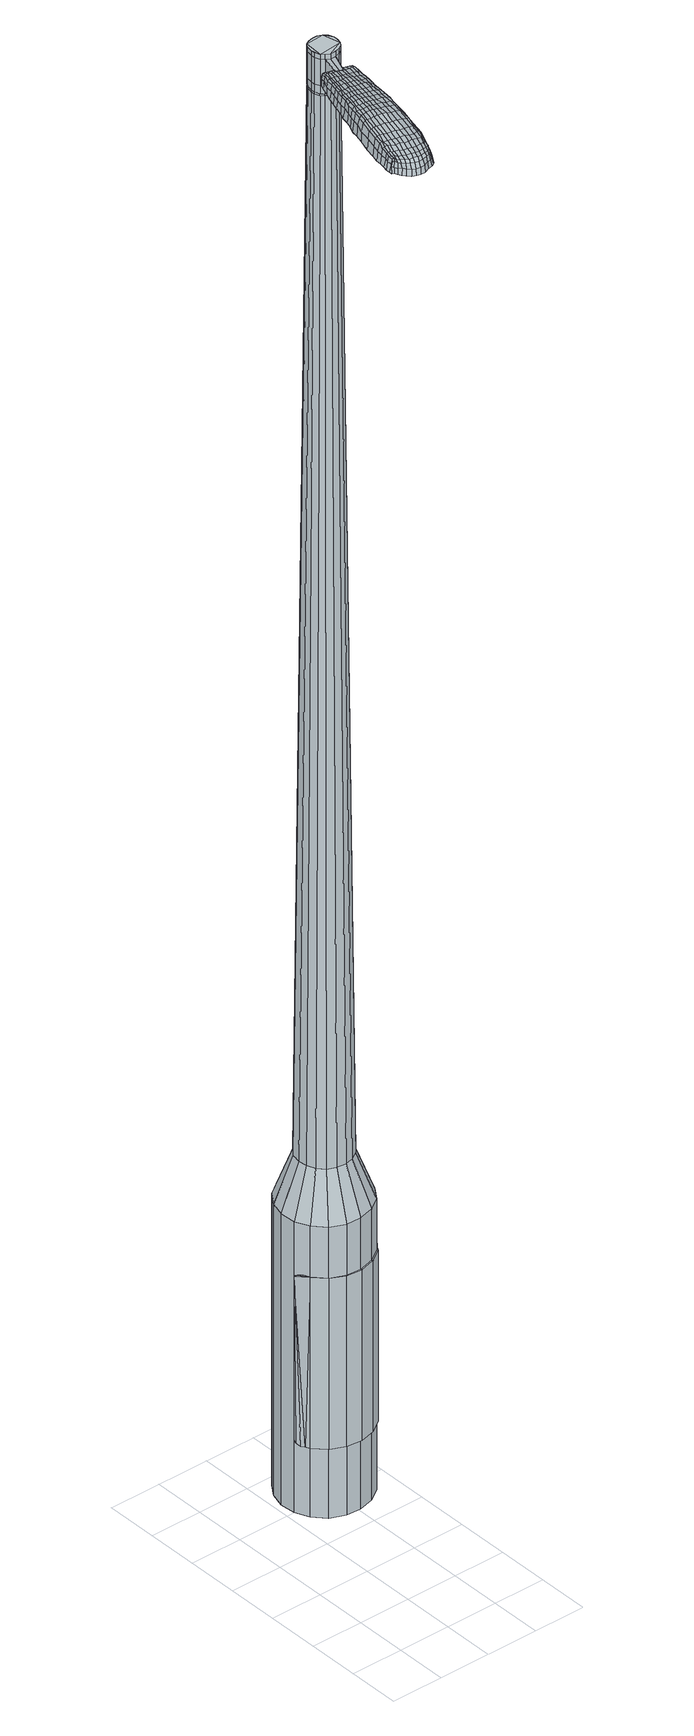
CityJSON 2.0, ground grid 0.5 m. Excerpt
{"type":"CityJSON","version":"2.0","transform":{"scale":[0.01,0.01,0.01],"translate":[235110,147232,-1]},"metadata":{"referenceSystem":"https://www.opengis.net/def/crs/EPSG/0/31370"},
"CityObjects":{
"object1":{"type":"GenericCityObject","attributes":{"cluster":360,"mean_distance_to_centroid":0.295,"new_centroid_x":235110.98,"new_centroid_y":147234.13,"mean_distance_to_camera":7.85,"H1":9.73,"H2":9.34,"Z_final":112.21,"cluster2":-1,"proj_x":235105.41,"proj_y":147232.6,"id_line":88333,"bearing_l":344.63,"distance":5.77,"orientation":"right","G_obj":254.63},"geometry":[{"type":"MultiSurface","lod":"2","boundaries":[[[0,1,2,3]],[[1,4,5,2]],[[4,6,7,5]],[[6,8,9,7]],[[8,10,11,9]],[[10,12,13,11]],[[12,14,15,13]],[[14,16,17,15]],[[16,18,19,17]],[[18,20,21,19]],[[20,22,23,21]],[[22,24,25,23]],[[24,26,27,25]],[[26,28,29,27]],[[28,30,31,29]],[[30,32,33,31]],[[32,34,35,33]],[[34,0,3,35]],[[36,37,38,39]],[[38,40,41,42]],[[41,43,42]],[[42,44,45,46]],[[45,47,46]],[[46,48,49,50]],[[49,51,50]],[[42,46,50,38]],[[50,52,39,38]],[[53,36,39]],[[2,5,7,35]],[[7,9,11,15]],[[11,13,15]],[[15,17,19,23]],[[19,21,23]],[[23,25,27,31]],[[27,29,31]],[[15,23,31,7]],[[31,33,35,7]],[[3,2,35]],[[1,0,54,55]],[[0,34,56,54]],[[34,32,57,56]],[[32,30,58,57]],[[30,28,59,58]],[[28,26,60,59]],[[26,24,61,60]],[[24,22,62,61]],[[22,20,63,62]],[[20,18,64,63]],[[18,16,65,64]],[[16,14,66,65]],[[14,12,67,66]],[[12,10,68,67]],[[10,8,69,68]],[[8,6,70,69]],[[6,4,71,70]],[[4,1,55,71]],[[55,54,72,73]],[[54,56,74,72]],[[56,57,75,74]],[[57,58,76,75]],[[58,59,77,76]],[[59,60,78,77]],[[60,61,79,78]],[[61,62,80,79]],[[62,63,81,80]],[[63,64,82,81]],[[64,65,83,82]],[[65,66,84,83]],[[66,67,85,84]],[[67,68,86,85]],[[68,69,87,86]],[[69,70,88,87]],[[70,71,89,88]],[[71,55,73,89]],[[90,91,92,93]],[[74,94,91,90]],[[95,96,94,74]],[[97,98,96,95]],[[77,99,98,97]],[[78,100,99,77]],[[101,102,100,78]],[[103,104,102,101]],[[105,106,104,103]],[[107,108,106,105]],[[83,109,108,107]],[[110,111,109,83]],[[112,113,111,110]],[[86,114,113,112]],[[87,115,114,86]],[[88,116,115,87]],[[117,118,116,88]],[[93,92,118,117]],[[119,120,121,122]],[[123,119,122,124]],[[125,123,124,126]],[[127,125,126,128]],[[129,127,128,130]],[[131,129,130,132]],[[133,131,132,134]],[[135,133,134,136]],[[137,135,136,138]],[[139,137,138,140]],[[141,139,140,142]],[[143,141,142,144]],[[145,143,144,146]],[[147,145,146,148]],[[149,147,148,150]],[[151,149,150,152]],[[73,72,90,93]],[[72,74,90]],[[75,95,74]],[[75,76,97,95]],[[76,77,97]],[[79,101,78]],[[79,80,103,101]],[[80,81,105,103]],[[81,82,107,105]],[[82,83,107]],[[84,110,83]],[[84,85,112,110]],[[85,86,112]],[[89,117,88]],[[89,73,93,117]],[[153,154,92,91]],[[154,155,118,92]],[[155,116,118]],[[156,113,114]],[[156,157,111,113]],[[157,109,111]],[[158,108,109]],[[158,159,106,108]],[[159,160,104,106]],[[160,161,102,104]],[[161,100,102]],[[162,98,99]],[[162,163,96,98]],[[163,94,96]],[[153,91,94]],[[39,52,151,164]],[[154,153,165,152]],[[53,39,164,120]],[[153,94,121,165]],[[36,53,120,119]],[[94,163,122,121]],[[37,36,119,123]],[[163,162,124,122]],[[38,37,123,125]],[[162,99,126,124]],[[40,38,125,127]],[[99,100,128,126]],[[41,40,127,129]],[[100,161,130,128]],[[43,41,129,131]],[[161,160,132,130]],[[42,43,131,133]],[[160,159,134,132]],[[44,42,133,135]],[[159,158,136,134]],[[45,44,135,137]],[[158,109,138,136]],[[47,45,137,139]],[[109,157,140,138]],[[46,47,139,141]],[[157,156,142,140]],[[48,46,141,143]],[[156,114,144,142]],[[49,48,143,145]],[[114,115,146,144]],[[51,49,145,147]],[[115,116,148,146]],[[50,51,147,149]],[[116,155,150,148]],[[52,50,149,151]],[[155,154,152,150]],[[151,152,166,167]],[[152,165,168,166]],[[165,121,169,168]],[[121,120,170,169]],[[120,164,171,170]],[[164,151,167,171]],[[172,173,174,175]],[[176,172,175,177]],[[172,176,178,179]],[[173,172,179,180]],[[181,182,183,184]],[[185,181,184,186]],[[181,185,187,188]],[[182,181,188,189]],[[190,191,192,193]],[[194,190,193,195]],[[190,194,196,197]],[[191,190,197,198]],[[199,200,201,202]],[[203,199,202,204]],[[199,203,205,206]],[[200,199,206,207]],[[208,209,210,211]],[[212,208,211,213]],[[208,212,214,215]],[[209,208,215,216]],[[217,218,219,220]],[[221,217,220,222]],[[217,221,223,224]],[[218,217,224,225]],[[226,227,228,229]],[[218,226,229,219]],[[226,218,225,230]],[[227,226,230,231]],[[232,233,234,235]],[[227,232,235,228]],[[232,227,231,236]],[[233,232,236,237]],[[238,176,177,239]],[[233,238,239,234]],[[238,233,237,240]],[[176,238,240,178]],[[241,242,243,244]],[[245,241,244,246]],[[241,245,247,248]],[[242,241,248,249]],[[250,251,252,253]],[[242,250,253,243]],[[250,242,249,254]],[[251,250,254,255]],[[256,257,258,259]],[[251,256,259,252]],[[256,251,255,260]],[[257,256,260,261]],[[262,263,264,265]],[[257,262,265,258]],[[262,257,261,266]],[[263,262,266,267]],[[268,173,180,269]],[[263,268,269,264]],[[268,263,267,270]],[[173,268,270,174]],[[271,272,273,274]],[[275,271,274,276]],[[271,275,277,278]],[[272,271,278,279]],[[280,281,282,283]],[[272,280,283,273]],[[280,272,279,284]],[[281,280,284,285]],[[286,287,288,289]],[[281,286,289,282]],[[286,281,285,290]],[[287,286,290,291]],[[292,185,186,293]],[[287,292,293,288]],[[292,287,291,294]],[[185,292,294,187]],[[295,296,297,298]],[[299,295,298,300]],[[295,299,301,302]],[[296,295,302,303]],[[304,305,306,307]],[[296,304,307,297]],[[304,296,303,308]],[[305,304,308,309]],[[310,311,312,313]],[[305,310,313,306]],[[310,305,309,314]],[[311,310,314,315]],[[316,317,318,319]],[[311,316,319,312]],[[316,311,315,320]],[[317,316,320,321]],[[322,182,189,323]],[[317,322,323,318]],[[322,317,321,324]],[[182,322,324,183]],[[325,211,210,326]],[[327,325,326,328]],[[325,327,329,330]],[[211,325,330,213]],[[331,327,328,332]],[[333,331,332,334]],[[331,333,335,336]],[[327,331,336,329]],[[337,333,334,338]],[[339,337,338,340]],[[337,339,341,342]],[[333,337,342,335]],[[343,339,340,344]],[[345,343,344,346]],[[343,345,347,348]],[[339,343,348,341]],[[349,345,346,350]],[[200,349,350,201]],[[349,200,207,351]],[[345,349,351,347]],[[352,353,198,197]],[[354,352,197,196]],[[352,354,355,356]],[[353,352,356,357]],[[358,359,357,356]],[[360,358,356,355]],[[358,360,361,362]],[[359,358,362,363]],[[364,365,363,362]],[[366,364,362,361]],[[364,366,367,368]],[[365,364,368,369]],[[370,371,369,368]],[[372,370,368,367]],[[370,372,205,203]],[[371,370,203,204]],[[373,374,375,376]],[[275,373,376,277]],[[373,275,276,377]],[[374,373,377,378]],[[379,194,195,380]],[[374,379,380,375]],[[379,374,378,381]],[[194,379,381,196]],[[382,383,384,385]],[[221,382,385,223]],[[382,221,222,386]],[[383,382,386,387]],[[388,389,390,391]],[[383,388,391,384]],[[388,383,387,392]],[[389,388,392,393]],[[394,191,198,395]],[[389,394,395,390]],[[394,389,393,396]],[[191,394,396,192]],[[397,398,399,400]],[[179,397,400,180]],[[397,179,178,401]],[[398,397,401,402]],[[403,404,405,406]],[[398,403,406,399]],[[403,398,402,407]],[[404,403,407,408]],[[409,202,201,410]],[[404,409,410,405]],[[409,404,408,411]],[[202,409,411,204]],[[412,413,414,415]],[[184,412,415,186]],[[412,184,183,416]],[[413,412,416,417]],[[418,206,205,419]],[[413,418,419,414]],[[418,413,417,420]],[[206,418,420,207]],[[421,422,423,424]],[[299,421,424,301]],[[421,299,300,425]],[[422,421,425,426]],[[427,212,213,428]],[[422,427,428,423]],[[427,422,426,429]],[[212,427,429,214]],[[430,431,432,433]],[[245,430,433,247]],[[430,245,246,434]],[[431,430,434,435]],[[436,437,438,439]],[[431,436,439,432]],[[436,431,435,440]],[[437,436,440,441]],[[442,209,216,443]],[[437,442,443,438]],[[442,437,441,444]],[[209,442,444,210]],[[445,446,435,434]],[[244,445,434,246]],[[445,244,243,447]],[[446,445,447,448]],[[449,450,441,440]],[[446,449,440,435]],[[449,446,448,451]],[[450,449,451,452]],[[453,326,210,444]],[[450,453,444,441]],[[453,450,452,454]],[[326,453,454,328]],[[455,456,457,458]],[[302,455,458,303]],[[455,302,301,424]],[[456,455,424,423]],[[459,330,329,460]],[[456,459,460,457]],[[459,456,423,428]],[[330,459,428,213]],[[461,462,448,447]],[[253,461,447,243]],[[461,253,252,463]],[[462,461,463,464]],[[465,466,452,451]],[[462,465,451,448]],[[465,462,464,467]],[[466,465,467,468]],[[469,332,328,454]],[[466,469,454,452]],[[469,466,468,470]],[[332,469,470,334]],[[471,472,473,474]],[[308,471,474,309]],[[471,308,303,458]],[[472,471,458,457]],[[475,336,335,476]],[[472,475,476,473]],[[475,472,457,460]],[[336,475,460,329]],[[477,478,464,463]],[[259,477,463,252]],[[477,259,258,479]],[[478,477,479,480]],[[481,482,468,467]],[[478,481,467,464]],[[481,478,480,483]],[[482,481,483,484]],[[485,338,334,470]],[[482,485,470,468]],[[485,482,484,486]],[[338,485,486,340]],[[487,488,489,490]],[[314,487,490,315]],[[487,314,309,474]],[[488,487,474,473]],[[491,342,341,492]],[[488,491,492,489]],[[491,488,473,476]],[[342,491,476,335]],[[493,494,480,479]],[[265,493,479,258]],[[493,265,264,495]],[[494,493,495,496]],[[497,498,484,483]],[[494,497,483,480]],[[497,494,496,499]],[[498,497,499,500]],[[501,344,340,486]],[[498,501,486,484]],[[501,498,500,502]],[[344,501,502,346]],[[503,504,505,506]],[[320,503,506,321]],[[503,320,315,490]],[[504,503,490,489]],[[507,348,347,508]],[[504,507,508,505]],[[507,504,489,492]],[[348,507,492,341]],[[509,510,496,495]],[[269,509,495,264]],[[509,269,180,400]],[[510,509,400,399]],[[511,512,500,499]],[[510,511,499,496]],[[511,510,399,406]],[[512,511,406,405]],[[513,350,346,502]],[[512,513,502,500]],[[513,512,405,410]],[[350,513,410,201]],[[514,515,417,416]],[[324,514,416,183]],[[514,324,321,506]],[[515,514,506,505]],[[516,351,207,420]],[[515,516,420,417]],[[516,515,505,508]],[[351,516,508,347]],[[517,518,378,377]],[[274,517,377,276]],[[517,274,273,519]],[[518,517,519,520]],[[521,354,196,381]],[[518,521,381,378]],[[521,518,520,522]],[[354,521,522,355]],[[523,524,525,526]],[[224,523,526,225]],[[523,224,223,385]],[[524,523,385,384]],[[527,528,529,530]],[[524,527,530,525]],[[527,524,384,391]],[[528,527,391,390]],[[531,353,357,532]],[[528,531,532,529]],[[531,528,390,395]],[[353,531,395,198]],[[533,534,520,519]],[[283,533,519,273]],[[533,283,282,535]],[[534,533,535,536]],[[537,360,355,522]],[[534,537,522,520]],[[537,534,536,538]],[[360,537,538,361]],[[539,540,541,542]],[[230,539,542,231]],[[539,230,225,526]],[[540,539,526,525]],[[543,544,545,546]],[[540,543,546,541]],[[543,540,525,530]],[[544,543,530,529]],[[547,359,363,548]],[[544,547,548,545]],[[547,544,529,532]],[[359,547,532,357]],[[549,550,536,535]],[[289,549,535,282]],[[549,289,288,551]],[[550,549,551,552]],[[553,366,361,538]],[[550,553,538,536]],[[553,550,552,554]],[[366,553,554,367]],[[555,556,557,558]],[[236,555,558,237]],[[555,236,231,542]],[[556,555,542,541]],[[559,560,561,562]],[[556,559,562,557]],[[559,556,541,546]],[[560,559,546,545]],[[563,365,369,564]],[[560,563,564,561]],[[563,560,545,548]],[[365,563,548,363]],[[565,566,552,551]],[[293,565,551,288]],[[565,293,186,415]],[[566,565,415,414]],[[567,372,367,554]],[[566,567,554,552]],[[567,566,414,419]],[[372,567,419,205]],[[568,569,402,401]],[[240,568,401,178]],[[568,240,237,558]],[[569,568,558,557]],[[570,571,408,407]],[[569,570,407,402]],[[570,569,557,562]],[[571,570,562,561]],[[572,371,204,411]],[[571,572,411,408]],[[572,571,561,564]],[[371,572,564,369]],[[573,574,575,576]],[[576,575,577,578]],[[579,577,575,580]],[[580,575,574,581]],[[582,583,584,585]],[[585,584,586,587]],[[588,586,584,589]],[[589,584,583,590]],[[591,592,593,594]],[[594,593,595,596]],[[597,595,593,598]],[[598,593,592,599]],[[600,601,602,603]],[[603,602,604,605]],[[606,604,602,607]],[[607,602,601,608]],[[609,610,611,612]],[[612,611,613,614]],[[615,613,611,616]],[[616,611,610,617]],[[618,619,620,621]],[[621,620,622,623]],[[624,622,620,625]],[[625,620,619,626]],[[627,628,629,630]],[[630,629,619,618]],[[626,619,629,631]],[[631,629,628,632]],[[633,634,635,636]],[[636,635,628,627]],[[632,628,635,637]],[[637,635,634,638]],[[578,577,639,640]],[[640,639,634,633]],[[638,634,639,641]],[[641,639,577,579]],[[642,643,644,645]],[[645,644,646,647]],[[648,646,644,649]],[[649,644,643,650]],[[651,652,653,654]],[[654,653,643,642]],[[650,643,653,655]],[[655,653,652,656]],[[657,658,659,660]],[[660,659,652,651]],[[656,652,659,661]],[[661,659,658,662]],[[663,664,665,666]],[[666,665,658,657]],[[662,658,665,667]],[[667,665,664,668]],[[581,574,669,670]],[[670,669,664,663]],[[668,664,669,671]],[[671,669,574,573]],[[672,673,674,675]],[[675,674,676,677]],[[678,676,674,679]],[[679,674,673,680]],[[681,682,683,684]],[[684,683,673,672]],[[680,673,683,685]],[[685,683,682,686]],[[687,688,689,690]],[[690,689,682,681]],[[686,682,689,691]],[[691,689,688,692]],[[587,586,693,694]],[[694,693,688,687]],[[692,688,693,695]],[[695,693,586,588]],[[696,697,698,699]],[[699,698,700,701]],[[702,700,698,703]],[[703,698,697,704]],[[705,706,707,708]],[[708,707,697,696]],[[704,697,707,709]],[[709,707,706,710]],[[711,712,713,714]],[[714,713,706,705]],[[710,706,713,715]],[[715,713,712,716]],[[717,718,719,720]],[[720,719,712,711]],[[716,712,719,721]],[[721,719,718,722]],[[590,583,723,724]],[[724,723,718,717]],[[722,718,723,725]],[[725,723,583,582]],[[609,612,726,727]],[[727,726,728,729]],[[730,728,726,731]],[[731,726,612,614]],[[729,728,732,733]],[[733,732,734,735]],[[736,734,732,737]],[[737,732,728,730]],[[735,734,738,739]],[[739,738,740,741]],[[742,740,738,743]],[[743,738,734,736]],[[741,740,744,745]],[[745,744,746,747]],[[748,746,744,749]],[[749,744,740,742]],[[747,746,750,751]],[[751,750,601,600]],[[608,601,750,752]],[[752,750,746,748]],[[599,753,754,598]],[[598,754,755,597]],[[756,755,754,757]],[[757,754,753,758]],[[758,759,760,757]],[[757,760,761,756]],[[762,761,760,763]],[[763,760,759,764]],[[764,765,766,763]],[[763,766,767,762]],[[768,767,766,769]],[[769,766,765,770]],[[770,771,772,769]],[[769,772,773,768]],[[606,773,772,604]],[[604,772,771,605]],[[774,775,776,777]],[[777,776,676,678]],[[677,676,776,778]],[[778,776,775,779]],[[596,595,780,781]],[[781,780,775,774]],[[779,775,780,782]],[[782,780,595,597]],[[783,784,785,786]],[[786,785,622,624]],[[623,622,785,787]],[[787,785,784,788]],[[789,790,791,792]],[[792,791,784,783]],[[788,784,791,793]],[[793,791,790,794]],[[599,592,795,796]],[[796,795,790,789]],[[794,790,795,797]],[[797,795,592,591]],[[798,799,800,801]],[[801,800,580,581]],[[579,580,800,802]],[[802,800,799,803]],[[804,805,806,807]],[[807,806,799,798]],[[803,799,806,808]],[[808,806,805,809]],[[600,603,810,811]],[[811,810,805,804]],[[809,805,810,812]],[[812,810,603,605]],[[813,814,815,816]],[[816,815,585,587]],[[582,585,815,817]],[[817,815,814,818]],[[606,607,819,820]],[[820,819,814,813]],[[818,814,819,821]],[[821,819,607,608]],[[822,823,824,825]],[[825,824,700,702]],[[701,700,824,826]],[[826,824,823,827]],[[614,613,828,829]],[[829,828,823,822]],[[827,823,828,830]],[[830,828,613,615]],[[831,832,833]],[[833,832,646,648]],[[647,646,832,834]],[[834,832,835]],[[836,837,838,839]],[[839,838,832,831]],[[835,832,838,840]],[[840,838,837,841]],[[617,610,842,843]],[[843,842,837,836]],[[841,837,842,844]],[[844,842,610,609]],[[835,845,834]],[[834,845,645,647]],[[642,645,845,846]],[[841,847,848,840]],[[840,848,845,835]],[[846,845,848,849]],[[849,848,847,850]],[[609,727,851,844]],[[844,851,847,841]],[[850,847,851,852]],[[852,851,727,729]],[[853,854,855,856]],[[856,855,703,704]],[[702,703,855,825]],[[825,855,854,822]],[[730,731,857,858]],[[858,857,854,853]],[[822,854,857,829]],[[829,857,731,614]],[[859,860,846]],[[846,860,654,642]],[[651,654,860,861]],[[861,860,859,862]],[[850,863,864,849]],[[849,864,859,846]],[[862,859,864,865]],[[865,864,863,866]],[[729,733,867,852]],[[852,867,863,850]],[[866,863,867,868]],[[868,867,733,735]],[[869,870,871,872]],[[872,871,709,710]],[[704,709,871,856]],[[856,871,870,853]],[[736,737,873,874]],[[874,873,870,869]],[[853,870,873,858]],[[858,873,737,730]],[[862,875,876,861]],[[861,876,660,651]],[[657,660,876,877]],[[876,875,877]],[[866,878,879,865]],[[865,879,875,862]],[[877,875,879,880]],[[880,879,878,881]],[[735,739,882,868]],[[868,882,878,866]],[[881,878,882,883]],[[883,882,739,741]],[[884,885,886,887]],[[887,886,715,716]],[[710,715,886,872]],[[872,886,885,869]],[[742,743,888,889]],[[889,888,885,884]],[[869,885,888,874]],[[874,888,743,736]],[[890,891,877]],[[877,891,666,657]],[[663,666,891,892]],[[892,891,890,893]],[[881,894,895,880]],[[880,895,890,877]],[[893,890,895,896]],[[896,895,894,897]],[[741,745,898,883]],[[883,898,894,881]],[[897,894,898,899]],[[899,898,745,747]],[[900,901,902,903]],[[903,902,721,722]],[[716,721,902,887]],[[887,902,901,884]],[[748,749,904,905]],[[905,904,901,900]],[[884,901,904,889]],[[889,904,749,742]],[[893,906,907,892]],[[892,907,670,663]],[[581,670,907,801]],[[801,907,906,798]],[[897,908,909,896]],[[896,909,906,893]],[[798,906,909,807]],[[807,909,908,804]],[[747,751,910,899]],[[899,910,908,897]],[[804,908,910,811]],[[811,910,751,600]],[[818,911,912,817]],[[817,912,725,582]],[[722,725,912,903]],[[903,912,911,900]],[[608,752,913,821]],[[821,913,911,818]],[[900,911,913,905]],[[905,913,752,748]],[[779,914,915,778]],[[778,915,675,677]],[[672,675,915,916]],[[916,915,914,917]],[[597,755,918,782]],[[782,918,914,779]],[[917,914,918,919]],[[919,918,755,756]],[[920,921,922,923]],[[923,922,625,626]],[[624,625,922,786]],[[786,922,921,783]],[[924,925,926,927]],[[927,926,921,920]],[[783,921,926,792]],[[792,926,925,789]],[[758,753,928,929]],[[929,928,925,924]],[[789,925,928,796]],[[796,928,753,599]],[[917,930,931,916]],[[916,931,684,672]],[[681,684,931,932]],[[932,931,930,933]],[[756,761,934,919]],[[919,934,930,917]],[[933,930,934,935]],[[935,934,761,762]],[[936,937,938,939]],[[939,938,631,632]],[[626,631,938,923]],[[923,938,937,920]],[[940,941,942,943]],[[943,942,937,936]],[[920,937,942,927]],[[927,942,941,924]],[[764,759,944,945]],[[945,944,941,940]],[[924,941,944,929]],[[929,944,759,758]],[[933,946,947,932]],[[932,947,690,681]],[[687,690,947,948]],[[948,947,946,949]],[[762,767,950,935]],[[935,950,946,933]],[[949,946,950,951]],[[951,950,767,768]],[[952,953,954,955]],[[955,954,637,638]],[[632,637,954,939]],[[939,954,953,936]],[[956,957,958,959]],[[959,958,953,952]],[[936,953,958,943]],[[943,958,957,940]],[[770,765,960,961]],[[961,960,957,956]],[[940,957,960,945]],[[945,960,765,764]],[[949,962,963,948]],[[948,963,694,687]],[[587,694,963,816]],[[816,963,962,813]],[[768,773,964,951]],[[951,964,962,949]],[[813,962,964,820]],[[820,964,773,606]],[[803,965,966,802]],[[802,966,641,579]],[[638,641,966,955]],[[955,966,965,952]],[[809,967,968,808]],[[808,968,965,803]],[[952,965,968,959]],[[959,968,967,956]],[[605,771,969,812]],[[812,969,967,809]],[[956,967,969,961]],[[961,969,771,770]],[[573,576,175,174]],[[576,578,177,175]],[[588,589,188,187]],[[589,590,189,188]],[[591,594,193,192]],[[594,596,195,193]],[[615,616,215,214]],[[616,617,216,215]],[[618,621,220,219]],[[621,623,222,220]],[[627,630,229,228]],[[630,618,219,229]],[[633,636,235,234]],[[636,627,228,235]],[[578,640,239,177]],[[640,633,234,239]],[[648,649,248,247]],[[649,650,249,248]],[[650,655,254,249]],[[655,656,255,254]],[[656,661,260,255]],[[661,662,261,260]],[[662,667,266,261]],[[667,668,267,266]],[[668,671,270,267]],[[671,573,174,270]],[[678,679,278,277]],[[679,680,279,278]],[[680,685,284,279]],[[685,686,285,284]],[[686,691,290,285]],[[691,692,291,290]],[[692,695,294,291]],[[695,588,187,294]],[[696,699,298,297]],[[699,701,300,298]],[[705,708,307,306]],[[708,696,297,307]],[[711,714,313,312]],[[714,705,306,313]],[[717,720,319,318]],[[720,711,312,319]],[[590,724,323,189]],[[724,717,318,323]],[[774,777,376,375]],[[777,678,277,376]],[[596,781,380,195]],[[781,774,375,380]],[[623,787,386,222]],[[787,788,387,386]],[[788,793,392,387]],[[793,794,393,392]],[[794,797,396,393]],[[797,591,192,396]],[[701,826,425,300]],[[826,827,426,425]],[[827,830,429,426]],[[830,615,214,429]],[[831,833,433,432]],[[833,648,247,433]],[[836,839,439,438]],[[839,831,432,439]],[[617,843,443,216]],[[843,836,438,443]],[[970,971,972,973]],[[974,975,973,972]],[[976,977,978,979]],[[980,981,982,983]],[[971,984,985,972]],[[986,974,972,985]],[[987,976,979,988]],[[989,990,981,980]],[[984,991,992,985]],[[992,993,986,985]],[[994,987,988,995]],[[996,990,989,997]],[[991,998,999,992]],[[999,1000,993,992]],[[1001,994,995,1002]],[[1003,996,997,1004]],[[1005,1006,1007,1008]],[[1009,1010,1006,1005]],[[1009,1011,1012,1010]],[[1011,1013,1014,1012]],[[1015,1016,1017,1018]],[[1019,1020,1016,1015]],[[1021,1022,1020,1019]],[[1023,1024,1022,1021]],[[1018,1007,1006,1015]],[[1015,1006,1010,1019]],[[1010,1012,1021,1019]],[[1012,1014,1023,1021]],[[979,978,975,974]],[[988,979,974,986]],[[993,995,988,986]],[[1000,1002,995,993]],[[980,983,977,976]],[[989,980,976,987]],[[997,989,987,994]],[[1004,997,994,1001]],[[981,1005,1008,982]],[[990,1009,1005,981]],[[1011,1009,990,996]],[[1013,1011,996,1003]],[[1025,1026,1027,1028]],[[1027,1029,1030,1031]],[[1027,1031,1032,1033]],[[1027,1033,1028]],[[1034,1025,1028,1035]],[[1036,1035,1028,1037]],[[1038,1037,1028]],[[1039,1027,1026,1040]],[[1041,1039,1040,1042]],[[1043,1041,1042,1044]],[[1045,1043,1044,1046]],[[1047,1045,1046,1048]],[[1048,1049,1050,1051]],[[1048,1051,1052,1053]],[[1048,1053,1054,1055]],[[1054,1056,1057,1058]],[[1054,1058,1059,1060]],[[1054,1060,1055]],[[1048,1055,1047]],[[1061,1062,1026,1025]],[[1063,1064,1029,1027]],[[1065,1066,1038,1028]],[[1062,1067,1040,1026]],[[1068,1063,1027,1039]],[[1067,1069,1042,1040]],[[1070,1068,1039,1041]],[[1069,1071,1044,1042]],[[1072,1070,1041,1043]],[[1071,1073,1046,1044]],[[1074,1072,1043,1045]],[[1073,1075,1048,1046]],[[1076,1074,1045,1047]],[[1075,1077,1049,1048]],[[1078,1079,1056,1054]],[[1080,1076,1047,1055]],[[1050,1049,1077,1081]],[[1051,1050,1081,1082]],[[1052,1051,1082,1083]],[[1053,1052,1083,1084]],[[1054,1053,1084,1078]],[[1085,1061,1025,1034]],[[1086,1085,1034,1035]],[[1087,1086,1035,1036]],[[1088,1087,1036,1037]],[[1066,1088,1037,1038]],[[1030,1029,1064,1089]],[[1057,1056,1079,1090]],[[1031,1030,1089,1091]],[[1032,1031,1091,1092]],[[1033,1032,1092,1093]],[[1028,1033,1093,1065]],[[1058,1057,1090,1094]],[[1059,1058,1094,1095]],[[1060,1059,1095,1096]],[[1055,1060,1096,1080]]]}]}
},
"vertices":[
[88,170,384],[74,176,384],[74,176,96],[88,170,96],[64,187,384],[64,187,96],[58,200,384],[58,200,96],[57,215,384],[57,215,96],[61,229,384],[61,229,96],[69,241,384],[69,241,96],[81,249,384],[81,249,96],[96,253,384],[96,253,96],[110,252,384],[110,252,96],[123,246,384],[123,246,96],[134,235,384],[134,235,96],[140,222,384],[140,222,96],[141,207,384],[141,207,96],[137,193,384],[137,193,96],[129,181,384],[129,181,96],[117,173,384],[117,173,96],[102,169,384],[102,169,96],[105,199,1524],[108,201,1524],[111,205,1524],[95,198,1524],[112,210,1524],[112,214,1524],[107,222,1524],[110,219,1524],[102,224,1524],[98,224,1524],[89,221,1524],[93,223,1524],[87,217,1524],[86,212,1524],[88,203,1524],[86,208,1524],[91,200,1524],[100,198,1524],[92,187,429],[84,190,429],[101,186,429],[109,188,429],[117,193,429],[122,200,429],[124,209,429],[123,217,429],[120,225,429],[113,232,429],[106,235,429],[97,236,429],[88,234,429],[81,229,429],[76,222,429],[74,213,429],[75,205,429],[78,197,429],[95,198,1483],[91,200,1483],[100,198,1483],[105,199,1483],[108,201,1483],[111,205,1483],[112,210,1483],[112,214,1483],[110,219,1483],[107,222,1483],[102,224,1483],[98,224,1483],[93,223,1483],[89,221,1483],[87,217,1483],[86,212,1483],[86,208,1483],[88,203,1483],[96,199,1483],[96,199,1485],[91,201,1485],[91,201,1483],[100,198,1485],[104,199,1483],[104,199,1485],[108,202,1483],[108,202,1485],[111,205,1485],[112,210,1485],[111,214,1483],[111,214,1485],[110,218,1483],[110,218,1485],[106,221,1483],[106,221,1485],[102,223,1483],[102,223,1485],[98,224,1485],[94,223,1483],[94,223,1485],[90,220,1483],[90,220,1485],[87,217,1485],[86,212,1485],[86,208,1485],[88,204,1483],[88,204,1485],[105,199,1519],[100,198,1519],[100,198,1493],[105,199,1493],[108,201,1519],[108,201,1493],[111,205,1519],[111,205,1493],[112,210,1519],[112,210,1493],[112,214,1519],[112,214,1493],[110,219,1519],[110,219,1493],[107,222,1519],[107,222,1493],[102,224,1519],[102,224,1493],[98,224,1519],[98,224,1493],[93,223,1519],[93,223,1493],[89,221,1519],[89,221,1493],[87,217,1519],[87,217,1493],[86,212,1519],[86,212,1493],[86,208,1519],[86,208,1493],[88,203,1519],[88,203,1493],[91,200,1519],[91,200,1493],[95,198,1485],[91,200,1485],[88,203,1485],[89,221,1485],[93,223,1485],[102,224,1485],[107,222,1485],[110,219,1485],[112,214,1485],[108,201,1485],[105,199,1485],[95,198,1519],[95,198,1493],[87,181,1513],[87,181,1518],[90,180,1513],[93,179,1513],[93,179,1518],[90,180,1518],[52,114,1519],[54,121,1518],[52,120,1509],[50,113,1510],[49,106,1519],[48,105,1510],[51,106,1526],[54,114,1525],[56,121,1525],[89,103,1519],[91,110,1518],[89,112,1525],[88,105,1525],[87,95,1519],[86,96,1526],[88,93,1510],[90,102,1510],[92,109,1509],[53,37,1519],[49,38,1519],[49,37,1513],[52,36,1513],[57,37,1519],[57,36,1513],[57,39,1524],[53,39,1524],[50,40,1524],[72,109,1530],[74,116,1529],[71,117,1529],[69,110,1530],[70,100,1531],[67,101,1531],[74,99,1530],[76,108,1530],[78,115,1529],[93,187,1512],[91,187,1512],[91,186,1517],[93,185,1517],[96,186,1512],[96,185,1517],[96,185,1506],[93,186,1506],[91,186,1506],[38,56,1519],[38,60,1519],[36,59,1512],[36,56,1512],[37,54,1518],[36,53,1512],[38,54,1522],[39,56,1523],[39,60,1524],[39,64,1519],[40,70,1519],[38,69,1512],[37,64,1512],[40,64,1524],[41,70,1525],[41,76,1519],[43,83,1519],[41,82,1511],[39,75,1511],[43,76,1526],[45,84,1526],[46,94,1519],[44,93,1510],[48,95,1526],[76,184,1513],[73,177,1513],[74,177,1518],[77,184,1517],[78,189,1512],[78,188,1516],[77,188,1506],[74,183,1507],[72,176,1507],[71,169,1514],[68,162,1515],[70,163,1520],[72,170,1519],[69,169,1507],[67,162,1507],[66,155,1515],[63,148,1516],[65,149,1522],[67,156,1521],[64,155,1508],[62,147,1508],[61,141,1517],[59,134,1517],[60,135,1524],[63,142,1523],[59,140,1508],[57,133,1509],[56,127,1518],[58,128,1524],[55,127,1509],[72,46,1519],[73,49,1519],[72,50,1524],[71,47,1523],[71,44,1518],[70,45,1522],[72,43,1512],[73,45,1512],[74,48,1512],[75,54,1519],[77,59,1519],[76,60,1525],[74,54,1524],[76,52,1512],[78,58,1512],[79,65,1519],[81,72,1519],[80,73,1526],[78,66,1526],[80,63,1511],[82,71,1511],[84,84,1519],[83,85,1526],[85,82,1510],[105,176,1513],[103,168,1513],[104,167,1507],[105,174,1507],[106,181,1512],[106,180,1506],[105,180,1516],[104,176,1517],[102,169,1518],[102,161,1514],[100,153,1515],[101,152,1507],[102,159,1507],[101,162,1519],[99,155,1520],[98,146,1515],[97,139,1516],[98,137,1508],[99,145,1508],[97,147,1521],[96,140,1522],[95,132,1517],[94,124,1517],[95,123,1509],[96,130,1508],[94,133,1523],[93,126,1524],[92,117,1518],[93,116,1509],[91,119,1524],[92,180,1519],[89,181,1519],[90,173,1520],[87,174,1520],[92,172,1520],[94,179,1519],[88,166,1522],[85,167,1522],[86,159,1523],[83,159,1523],[89,158,1523],[91,165,1521],[84,151,1524],[81,152,1524],[82,144,1525],[79,145,1525],[85,143,1525],[87,151,1524],[80,137,1526],[77,138,1526],[78,130,1527],[75,131,1527],[81,129,1527],[83,136,1526],[76,123,1528],[73,124,1528],[79,122,1528],[54,42,1527],[50,43,1527],[58,42,1526],[59,46,1527],[55,46,1528],[52,47,1528],[57,52,1529],[53,53,1529],[61,52,1528],[63,59,1530],[59,59,1530],[55,60,1530],[61,66,1531],[57,67,1531],[65,66,1530],[67,74,1531],[63,75,1531],[60,76,1531],[66,87,1531],[63,88,1531],[70,87,1531],[69,42,1518],[66,40,1519],[67,39,1513],[70,41,1513],[69,44,1523],[66,42,1523],[62,39,1519],[62,38,1513],[62,40,1524],[38,52,1518],[39,49,1518],[40,50,1523],[39,53,1523],[37,51,1513],[38,48,1513],[41,46,1519],[43,43,1519],[43,44,1524],[41,47,1523],[40,45,1513],[42,42,1513],[46,40,1519],[46,42,1524],[45,39,1513],[55,114,1528],[57,113,1528],[59,120,1528],[57,121,1527],[53,106,1528],[54,105,1529],[60,113,1529],[63,112,1530],[65,118,1529],[62,119,1528],[57,104,1529],[60,103,1530],[66,111,1530],[68,118,1529],[63,102,1531],[86,105,1528],[84,106,1529],[82,97,1529],[84,97,1528],[88,112,1527],[86,113,1528],[80,107,1529],[78,98,1530],[82,114,1528],[105,183,1512],[103,184,1512],[102,183,1517],[104,182,1517],[106,182,1506],[104,183,1506],[100,185,1512],[99,184,1517],[100,184,1506],[79,191,1512],[81,190,1512],[80,189,1506],[78,190,1506],[79,189,1517],[81,189,1517],[83,189,1512],[86,189,1512],[85,188,1506],[82,189,1506],[83,188,1517],[86,187,1517],[88,188,1512],[88,187,1506],[88,187,1517],[78,184,1519],[80,184,1519],[76,177,1520],[77,176,1520],[82,183,1519],[84,182,1519],[80,176,1520],[82,175,1520],[87,182,1519],[85,174,1520],[103,177,1519],[101,178,1519],[99,170,1520],[101,170,1520],[98,178,1519],[96,171,1520],[73,170,1521],[75,169,1521],[71,163,1522],[73,162,1522],[77,169,1521],[80,168,1521],[75,162,1522],[78,161,1523],[82,167,1522],[80,160,1523],[99,162,1521],[97,163,1521],[96,156,1522],[98,155,1522],[94,164,1521],[92,157,1522],[69,156,1523],[70,155,1523],[66,149,1524],[68,148,1524],[73,154,1523],[76,154,1524],[71,147,1525],[73,147,1525],[78,153,1524],[76,146,1525],[96,148,1523],[94,149,1523],[92,141,1524],[94,141,1524],[91,150,1524],[89,142,1525],[64,142,1525],[66,141,1525],[62,135,1526],[64,134,1526],[68,140,1526],[71,140,1526],[66,133,1527],[69,133,1527],[74,139,1526],[72,132,1527],[93,134,1525],[91,134,1525],[89,127,1526],[91,126,1526],[87,135,1526],[85,128,1527],[60,128,1527],[61,127,1527],[64,126,1527],[67,125,1528],[70,125,1528],[90,119,1527],[87,120,1527],[84,121,1528],[69,46,1525],[67,44,1525],[71,49,1526],[68,48,1526],[63,43,1526],[64,47,1527],[40,55,1525],[40,52,1525],[41,56,1526],[40,58,1525],[42,50,1525],[44,47,1526],[45,51,1527],[43,53,1526],[47,44,1526],[48,49,1527],[72,54,1526],[70,53,1527],[74,60,1527],[72,59,1528],[66,52,1528],[68,59,1529],[41,63,1526],[42,61,1527],[44,68,1528],[42,69,1527],[44,59,1527],[47,57,1528],[49,63,1529],[46,66,1528],[50,55,1528],[52,62,1530],[76,66,1528],[74,66,1529],[78,74,1528],[76,74,1529],[70,65,1529],[72,74,1530],[44,75,1528],[45,74,1528],[48,82,1529],[46,83,1528],[48,72,1529],[50,70,1530],[53,79,1530],[50,80,1530],[54,69,1530],[56,77,1531],[81,85,1529],[79,85,1529],[75,86,1530],[49,94,1528],[51,93,1529],[53,92,1530],[56,91,1530],[60,90,1531],[54,119,1509],[56,120,1518],[54,113,1518],[52,112,1509],[51,105,1519],[49,104,1510],[53,105,1525],[55,114,1525],[58,120,1525],[87,112,1525],[89,111,1518],[87,104,1518],[86,105,1525],[85,95,1519],[84,97,1525],[86,94,1510],[88,102,1509],[90,109,1509],[50,39,1513],[50,40,1519],[53,39,1519],[53,39,1513],[57,39,1519],[57,39,1513],[57,41,1524],[53,41,1524],[50,42,1524],[71,116,1528],[74,115,1528],[72,108,1529],[69,109,1529],[70,100,1529],[67,101,1529],[73,99,1529],[75,107,1529],[77,114,1528],[90,184,1516],[90,185,1512],[93,184,1512],[92,184,1516],[96,184,1512],[95,183,1516],[96,183,1506],[93,184,1506],[90,184,1506],[38,59,1512],[40,59,1519],[40,56,1518],[38,56,1512],[39,54,1518],[38,54,1512],[40,55,1522],[41,56,1523],[41,59,1523],[40,69,1512],[42,70,1519],[41,64,1519],[39,63,1512],[42,64,1524],[43,70,1525],[43,82,1511],[45,83,1519],[43,75,1519],[41,74,1511],[45,76,1525],[46,83,1526],[48,94,1519],[46,93,1510],[50,94,1526],[76,176,1518],[75,176,1513],[77,183,1513],[78,183,1517],[79,188,1512],[80,187,1515],[78,187,1506],[76,182,1506],[74,175,1507],[71,162,1520],[70,162,1514],[72,169,1514],[74,169,1519],[71,168,1507],[68,161,1507],[67,148,1522],[65,148,1516],[68,155,1515],[69,155,1521],[66,154,1508],[64,147,1508],[62,134,1523],[60,134,1517],[63,141,1516],[64,141,1522],[61,140,1508],[59,133,1508],[58,127,1517],[60,127,1524],[56,126,1509],[70,51,1523],[71,50,1519],[70,47,1518],[69,48,1523],[69,45,1518],[68,46,1522],[70,44,1512],[71,46,1512],[72,49,1512],[74,61,1525],[75,60,1519],[73,54,1519],[72,55,1524],[74,53,1512],[76,58,1512],[78,74,1526],[79,73,1519],[77,65,1519],[76,66,1525],[78,64,1511],[80,71,1511],[82,84,1519],[81,85,1526],[83,82,1510],[102,167,1507],[101,168,1513],[103,176,1513],[103,175,1506],[104,181,1512],[104,180,1506],[103,180,1515],[102,177,1517],[100,169,1518],[99,152,1507],[98,154,1514],[100,161,1514],[101,160,1507],[99,162,1519],[97,155,1520],[96,138,1508],[95,139,1516],[96,146,1515],[98,145,1508],[95,148,1521],[94,140,1522],[93,123,1508],[92,125,1517],[93,132,1516],[94,130,1508],[92,133,1522],[91,126,1523],[90,118,1517],[91,116,1509],[89,119,1524],[91,179,1518],[89,180,1518],[89,172,1519],[87,173,1519],[92,172,1519],[94,179,1518],[87,165,1520],[85,166,1520],[86,158,1521],[83,159,1521],[88,157,1521],[90,164,1520],[84,151,1523],[81,152,1523],[82,144,1524],[79,145,1524],[85,143,1524],[87,150,1523],[80,137,1525],[77,137,1525],[78,130,1526],[75,130,1526],[81,129,1526],[83,136,1525],[76,122,1527],[73,123,1527],[79,122,1527],[51,44,1526],[54,43,1526],[58,43,1525],[59,47,1526],[55,47,1526],[52,48,1526],[54,54,1528],[57,53,1528],[61,53,1527],[63,59,1528],[59,60,1529],[55,61,1529],[57,68,1530],[61,67,1530],[64,66,1529],[67,75,1530],[63,75,1530],[60,76,1530],[63,88,1530],[66,87,1530],[70,87,1530],[66,41,1513],[66,42,1518],[68,44,1518],[69,43,1512],[67,45,1523],[65,44,1523],[61,41,1519],[62,40,1513],[61,42,1523],[42,51,1523],[41,50,1518],[40,52,1518],[41,53,1523],[38,52,1512],[40,50,1512],[45,45,1523],[44,44,1519],[42,47,1519],[43,48,1523],[41,46,1513],[44,43,1513],[47,42,1519],[47,43,1524],[47,41,1513],[60,120,1527],[58,113,1527],[56,113,1527],[59,120,1526],[54,105,1527],[55,105,1528],[65,118,1528],[63,111,1528],[60,112,1528],[62,119,1527],[58,104,1528],[60,103,1529],[66,110,1529],[68,117,1528],[63,101,1529],[81,97,1528],[83,106,1527],[85,105,1527],[83,97,1527],[87,112,1526],[85,113,1527],[80,107,1528],[77,98,1528],[81,113,1527],[102,181,1516],[102,182,1512],[104,182,1512],[103,181,1516],[104,181,1506],[103,181,1506],[99,183,1512],[99,182,1516],[99,182,1506],[79,187,1506],[80,188,1512],[79,188,1506],[80,187,1516],[81,187,1516],[84,186,1506],[85,187,1512],[83,187,1512],[82,187,1506],[83,186,1516],[85,186,1516],[88,186,1512],[87,185,1506],[88,185,1516],[79,183,1518],[77,176,1519],[84,181,1518],[82,182,1518],[80,175,1519],[82,175,1519],[86,181,1518],[84,174,1519],[99,170,1519],[100,177,1518],[101,177,1518],[100,170,1519],[97,178,1518],[96,171,1519],[75,169,1520],[74,169,1520],[72,162,1521],[73,162,1521],[80,167,1520],[77,168,1520],[75,161,1521],[78,160,1521],[82,167,1520],[80,160,1521],[95,155,1521],[97,163,1520],[98,162,1520],[96,155,1521],[94,163,1520],[92,156,1521],[71,155,1522],[70,155,1522],[68,148,1523],[76,153,1522],[73,154,1522],[71,147,1523],[74,146,1524],[78,152,1523],[76,145,1524],[92,141,1523],[94,148,1522],[95,148,1522],[93,141,1523],[90,149,1522],[88,142,1523],[66,140,1524],[65,141,1524],[63,134,1525],[64,134,1525],[71,139,1525],[69,140,1524],[66,133,1525],[69,132,1526],[74,138,1525],[72,131,1526],[88,127,1525],[90,134,1524],[91,133,1524],[90,126,1525],[87,135,1524],[85,128,1525],[62,127,1526],[61,127,1526],[67,125,1527],[64,126,1526],[70,124,1527],[87,120,1526],[88,119,1526],[83,120,1526],[66,46,1524],[68,47,1524],[69,50,1525],[67,49,1525],[62,44,1525],[63,48,1525],[42,57,1525],[42,53,1524],[41,55,1524],[42,58,1525],[46,51,1526],[45,48,1525],[43,50,1524],[44,54,1525],[48,45,1525],[49,49,1526],[69,54,1526],[71,55,1526],[73,61,1526],[71,60,1527],[65,53,1526],[67,59,1527],[45,68,1527],[43,62,1526],[43,63,1526],[44,69,1526],[49,64,1528],[48,57,1527],[45,59,1526],[47,66,1527],[50,55,1527],[52,62,1528],[73,66,1527],[75,66,1527],[77,74,1527],[75,74,1528],[69,66,1528],[71,74,1529],[48,82,1528],[46,74,1527],[45,75,1527],[47,83,1527],[53,79,1529],[51,70,1529],[48,72,1528],[51,80,1528],[54,69,1529],[56,77,1530],[78,86,1528],[80,86,1528],[74,86,1529],[52,93,1528],[51,94,1528],[57,91,1529],[54,92,1529],[60,89,1530],[78,188,1508],[85,186,1508],[75,155,1509],[67,157,1509],[69,134,1510],[60,136,1510],[57,96,1512],[48,99,1512],[53,116,1511],[62,113,1511],[53,79,1513],[49,66,1514],[41,68,1514],[44,81,1513],[91,184,1508],[83,153,1509],[77,132,1510],[66,94,1512],[71,111,1511],[62,76,1513],[58,63,1514],[98,182,1508],[90,151,1509],[85,130,1510],[75,91,1512],[80,109,1511],[67,61,1514],[71,74,1513],[104,180,1508],[98,148,1509],[93,127,1510],[84,89,1512],[89,106,1511],[75,59,1514],[80,71,1513],[46,53,1514],[46,48,1514],[40,50,1514],[38,55,1514],[54,50,1514],[53,46,1514],[63,48,1514],[60,44,1514],[71,46,1514],[67,42,1514],[48,42,1515],[50,39,1515],[49,39,1515],[43,44,1515],[52,41,1515],[51,38,1515],[56,40,1515],[52,38,1515],[60,39,1515],[53,38,1515],[131,183,334],[129,179,334],[129,179,165],[137,191,171],[131,183,165],[134,186,165],[135,188,166],[136,189,167],[137,190,169],[134,186,334],[135,188,333],[136,189,332],[137,190,331],[137,191,328],[117,171,165],[117,171,334],[102,167,165],[102,167,334],[87,169,165],[87,169,334],[74,175,165],[74,175,334],[63,186,165],[63,186,334],[61,190,334],[59,193,334],[58,196,333],[57,197,332],[57,199,331],[57,199,328],[61,190,165],[57,199,171],[57,199,169],[57,197,167],[58,196,166],[59,193,165],[129,184,334],[127,181,334],[127,181,165],[129,184,165],[135,192,171],[135,192,328],[115,174,334],[115,174,165],[102,170,334],[102,170,165],[88,172,334],[88,172,165],[75,178,334],[75,178,165],[65,187,334],[65,187,165],[64,191,334],[59,200,328],[59,200,171],[64,191,165],[62,194,334],[61,197,333],[60,199,332],[59,200,331],[131,187,334],[133,189,333],[134,191,332],[135,192,331],[131,187,165],[59,200,169],[133,189,166],[134,191,167],[135,192,169],[60,199,167],[61,197,166],[62,194,165]
]}
